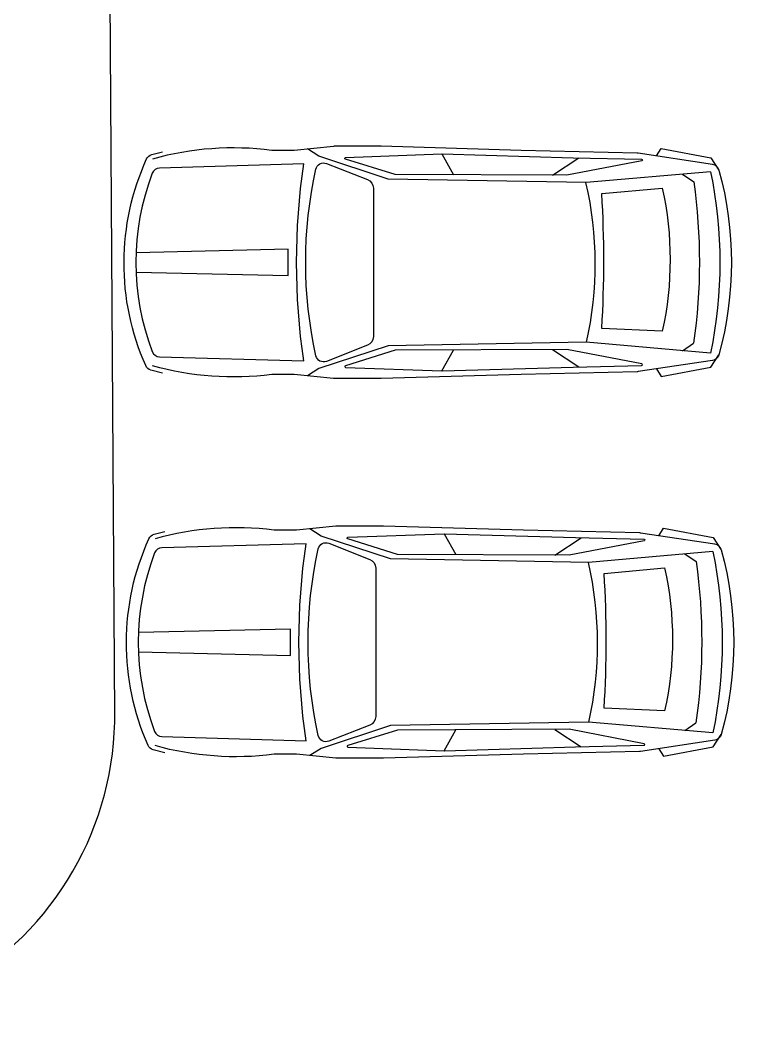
# Model space of a CAD drawing. Extents: x -30 to 1202, y 231 to 898.
# Drawn here: x 84.47 to 89.2, y 393.98 to 400.61 of the extents above; entities that cross this region are included whole.
import ezdxf

# ---------------------------------------------------------------- set-up
doc = ezdxf.new("R2010")
doc.units = 0
doc.header["$LTSCALE"] = 0.04
doc.layers.get('0').update_dxf_attribs({"linetype": 'CONTINUOUS'})
doc.layers.add('PISO', color=1, linetype='CONTINUOUS')
doc.layers.add('PISOS', color=1, linetype='CONTINUOUS')

# ---------------------------------------------------------------- blocks, each defined once
blk = doc.blocks.new('Aupln001')
for p, q in [((-2.8208, 0.5795), (-2.9941, 0.6937)), ((-2.0932, 0.7196), (-2.1696, 0.5824)), ((-3.6783, 0.5867), (-3.7514, 0.5365)), ((-3.6783, -0.5755), (-3.7503, -0.526)), ((-2.8208, -0.5683), (-2.9941, -0.6825)), ((-2.0932, -0.7084), (-2.1696, -0.5712))]:
    blk.add_line(p, q)
for points in [[(-3.5055, 0.7064), (-3.5373, 0.7558), (-3.8645, 0.6943), (-3.9179, 0.613, -0.296775), (-3.8752, 0.6508), (-3.3857, 0.7244, -0.031441), (-3.3792, 0.725), (-2.6153, 0.7429, 0.001455), (-2.615, 0.7429), (-1.6936, 0.7699, -0.007326), (-1.6921, 0.77), (-1.3856, 0.77, -0.025363), (-1.3803, 0.7697), (-1.1199, 0.7432, 0.024637), (-1.1148, 0.7429), (-0.9864, 0.7426, 0.032795), (-0.9728, 0.7434, -0.100755), (-0.1885, 0.6864)], [(-0.2529, -0.7232), (-0.1771, -0.703, 0.226888), (-0.1428, -0.6737, 0.214205), (-0.1487, 0.6869, 0.224603), (-0.1828, 0.7158), (-0.2529, 0.7345)], [(-3.5055, -0.6952), (-3.5373, -0.7446), (-3.8645, -0.6831), (-3.9179, -0.6017, 0.296775), (-3.8752, -0.6396), (-3.3857, -0.7132, 0.031441), (-3.3792, -0.7138), (-2.6153, -0.7317, -0.001455), (-2.615, -0.7317), (-1.6936, -0.7587, 0.007326), (-1.6921, -0.7587), (-1.3856, -0.7587, 0.025363), (-1.3803, -0.7585), (-1.1199, -0.732, -0.024637), (-1.1148, -0.7317), (-0.9864, -0.7313, -0.032795), (-0.9728, -0.7322, 0.100755), (-0.1885, -0.6751)]]:
    blk.add_lwpolyline(points, format="xyb")
for points in [[(-3.862, 0.6028), (-3.0431, 0.531), (-1.7396, 0.554), (-1.2828, 0.7046), (-1.209, 0.7523)], [(-0.0794, -0.0582), (-1.081, -0.0812), (-1.081, 0.0924), (-0.0794, 0.0694)], [(-3.862, -0.5916), (-3.0431, -0.5198), (-1.7396, -0.5427), (-1.2828, -0.6933), (-1.209, -0.741)]]:
    blk.add_lwpolyline(points)
for points in [[(-2.9574, 0.6945, -0.001613), (-2.9578, 0.6945), (-3.4083, 0.6844, 0.898845), (-3.4092, 0.674), (-2.9165, 0.5791), (-1.7849, 0.5841), (-1.4578, 0.686, 0.843434), (-1.4592, 0.6962), (-2.0918, 0.7196, 0.016499), (-2.0952, 0.7196)], [(-1.2635, 0.6197, 0.460891), (-1.3337, 0.6571), (-1.603, 0.5511, 0.30819), (-1.6421, 0.4936), (-1.6421, -0.4824, 0.30819), (-1.603, -0.5399), (-1.3337, -0.6458, 0.460891), (-1.2635, -0.6085, 0.109577)], [(-0.2329, -0.6155), (-1.1833, -0.6426, 0.072437), (-1.1833, 0.6538), (-0.2329, 0.6268, -0.304109), (-0.1855, 0.593, -0.182739), (-0.1855, -0.5818, -0.304109)], [(-3.5448, -0.4466), (-3.1463, -0.4286, -0.030108), (-3.1463, 0.4586), (-3.5448, 0.4945, 0.109099)], [(-2.9574, -0.6833, 0.001613), (-2.9578, -0.6833), (-3.4083, -0.6731, -0.898845), (-3.4092, -0.6628), (-2.9165, -0.5678), (-1.7849, -0.5729), (-1.4578, -0.6747, -0.843434), (-1.4592, -0.685), (-2.0918, -0.7083, -0.016499), (-2.0952, -0.7084)]]:
    blk.add_lwpolyline(points, format="xyb", close=True)
for centre, radius, start, end in [((-1.7028, 0.0056), 2.2968, 164.66721, 195.33279), ((-1.0037, 0.0056), 2.9201, 168.19843, 191.80157), ((-0.0747, 0.0089), 3.7143, 171.8338, 188.2809), ((-0.7492, -0.0011), 2.3518, 166.92324, 192.74187)]:
    blk.add_arc(centre, radius, start, end)

msp = doc.modelspace()

# ---------------------------------------------------------------- linework, layer by layer
at = {"layer": 'PISO'}
msp.add_line((85.0932, 396.0333), (84.8191, 440.2168), dxfattribs=at)
msp.add_arc((83.0419, 396.0333), 2.0513, 176.18184, 0.71086, dxfattribs=at)

# ---------------------------------------------------------------- block references
at = {"layer": 'PISOS', "xscale": -1}
for p in [(85.1544, 399.0083), (85.1699, 396.5083)]:
    msp.add_blockref('Aupln001', p, dxfattribs=at)

doc.saveas('drawing.dxf')
